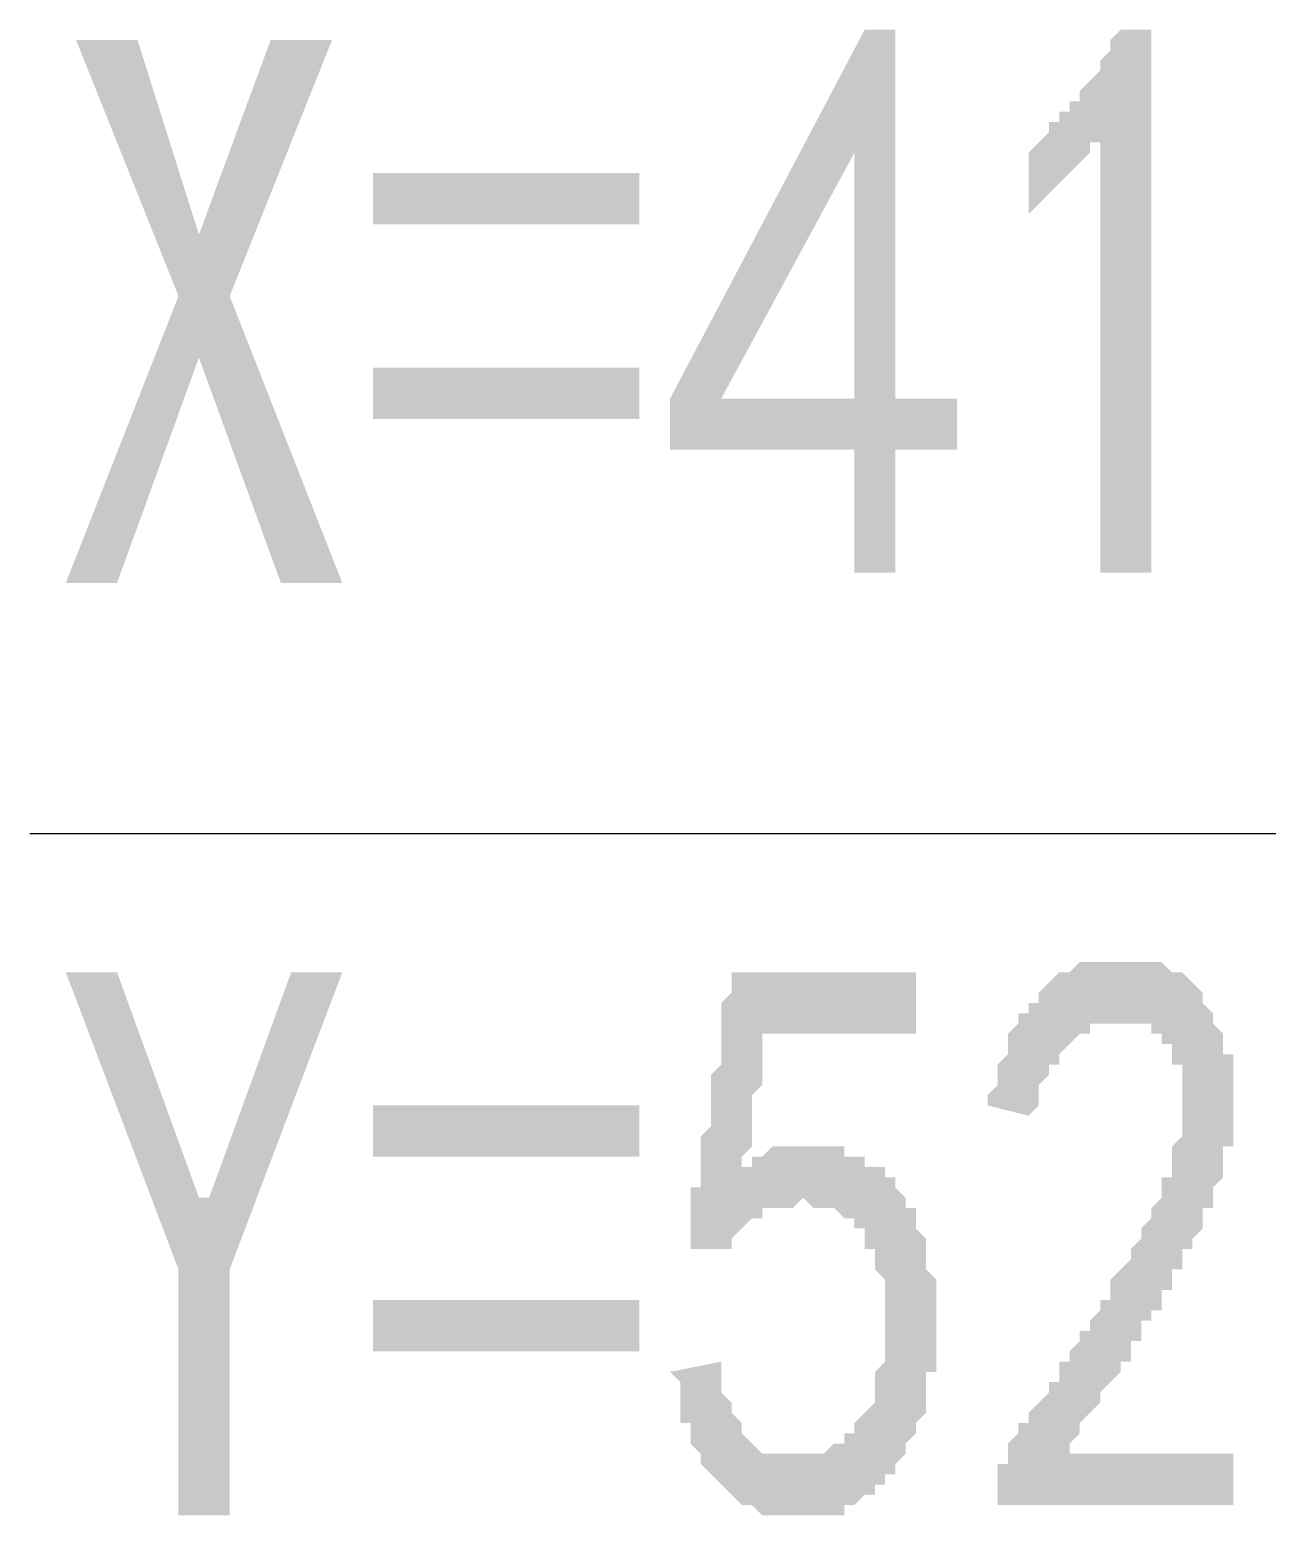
# Model space of a CAD drawing. Header units: millimetres. Extents: x 6156 to 7119, y 3162 to 3647.
# Drawn here: x 6893.94 to 6901.61, y 3495.02 to 3504.23 of the extents above; entities that cross this region are included whole.
import ezdxf

# ---------------------------------------------------------------- set-up
doc = ezdxf.new("R2010")
doc.units = ezdxf.units.MM
doc.layers.add('图层1', color=7, linetype='Continuous')

msp = doc.modelspace()

# ---------------------------------------------------------------- hatches: boundary and pattern name
at = {"layer": '图层1', "transparency": 33554559}
h = msp.add_hatch(color=256, dxfattribs=at)
h.paths.add_polyline_path([(6899.0487, 3501.6223), (6897.9058, 3501.6223), (6897.9058, 3501.9398), (6899.1122, 3504.2256), (6899.3027, 3504.2256), (6899.3027, 3501.9398), (6899.6837, 3501.9398), (6899.6837, 3501.6223), (6899.3027, 3501.6223), (6899.3027, 3500.8603), (6899.0487, 3500.8603)], flags=0)
h.paths.add_polyline_path([(6899.0487, 3501.9398), (6899.0487, 3503.4637), (6898.2233, 3501.9398)], flags=0)
for points in [[(6900.5726, 3503.5908), (6900.5726, 3503.5273), (6900.5091, 3503.5273), (6900.5091, 3503.4638), (6900.5091, 3503.4638), (6900.4456, 3503.4003), (6900.4456, 3503.4003), (6900.3821, 3503.3368), (6900.3821, 3503.3368), (6900.3186, 3503.2733), (6900.3186, 3503.2733), (6900.2551, 3503.2098), (6900.2551, 3503.2098), (6900.1917, 3503.1463), (6900.1917, 3503.1463), (6900.1282, 3503.0828), (6900.1282, 3503.0828), (6900.1282, 3503.0828), (6900.1282, 3503.4638), (6900.1282, 3503.4638), (6900.1917, 3503.5273), (6900.1917, 3503.5273), (6900.2551, 3503.5908), (6900.2551, 3503.5908), (6900.2551, 3503.6543), (6900.3186, 3503.6543), (6900.3186, 3503.7178), (6900.3821, 3503.7178), (6900.3821, 3503.7813), (6900.4456, 3503.7813), (6900.4456, 3503.8448), (6900.4456, 3503.8448), (6900.5091, 3503.9083), (6900.5091, 3503.9083), (6900.5726, 3503.9717), (6900.5726, 3504.0352), (6900.5726, 3504.0352), (6900.6361, 3504.0987), (6900.6361, 3504.0987), (6900.6361, 3504.1622), (6900.6996, 3504.2257), (6900.6996, 3504.2257), (6900.8901, 3504.2257), (6900.8901, 3500.8604), (6900.5726, 3500.8604)], [(6895.8738, 3500.7968), (6895.4928, 3500.7968), (6894.9848, 3502.1937), (6894.4769, 3500.7968), (6894.1594, 3500.7968), (6894.8579, 3502.5747), (6894.2229, 3504.1621), (6894.6039, 3504.1621), (6894.9848, 3502.9557), (6895.4293, 3504.1621), (6895.8103, 3504.1621), (6895.1753, 3502.5747)], [(6895.8738, 3498.3839), (6895.1753, 3496.5425), (6895.1753, 3495.0186), (6894.8579, 3495.0186), (6894.8579, 3496.5425), (6894.1594, 3498.3839), (6894.4769, 3498.3839), (6894.9848, 3496.987), (6895.0483, 3496.987), (6895.5563, 3498.3839)], [(6898.2232, 3495.9709), (6898.2232, 3495.9075), (6898.2232, 3495.844), (6898.2232, 3495.7805), (6898.2232, 3495.7805), (6898.2867, 3495.717), (6898.2867, 3495.6535), (6898.2867, 3495.6535), (6898.3502, 3495.59), (6898.3502, 3495.5265), (6898.3502, 3495.5265), (6898.4137, 3495.463), (6898.4137, 3495.463), (6898.4137, 3495.463), (6898.4772, 3495.3995), (6898.4772, 3495.3995), (6898.5407, 3495.3995), (6898.5407, 3495.3995), (6898.6042, 3495.3995), (6898.6042, 3495.3995), (6898.6677, 3495.3995), (6898.7312, 3495.3995), (6898.7312, 3495.3995), (6898.7947, 3495.3995), (6898.7947, 3495.3995), (6898.8582, 3495.3995), (6898.8582, 3495.3995), (6898.9217, 3495.463), (6898.9217, 3495.463), (6898.9852, 3495.463), (6898.9852, 3495.5265), (6899.0487, 3495.5265), (6899.0487, 3495.59), (6899.0487, 3495.59), (6899.1122, 3495.6535), (6899.1122, 3495.6535), (6899.1756, 3495.717), (6899.1756, 3495.7805), (6899.1756, 3495.7805), (6899.1756, 3495.7805), (6899.1756, 3495.844), (6899.1756, 3495.9075), (6899.2391, 3495.9709), (6899.2391, 3495.9709), (6899.2391, 3496.0344), (6899.2391, 3496.0979), (6899.2391, 3496.1614), (6899.2391, 3496.1614), (6899.2391, 3496.2249), (6899.2391, 3496.2884), (6899.2391, 3496.2884), (6899.2391, 3496.3519), (6899.2391, 3496.4154), (6899.2391, 3496.4789), (6899.1756, 3496.5424), (6899.1756, 3496.5424), (6899.1756, 3496.6059), (6899.1756, 3496.6694), (6899.1122, 3496.6694), (6899.1122, 3496.6694), (6899.1122, 3496.7329), (6899.1122, 3496.7964), (6899.0487, 3496.7964), (6899.0487, 3496.8599), (6898.9852, 3496.8599), (6898.9852, 3496.8599), (6898.9217, 3496.9234), (6898.9217, 3496.9234), (6898.8582, 3496.9234), (6898.8582, 3496.9234), (6898.7947, 3496.9234), (6898.7947, 3496.9234), (6898.7312, 3496.9869), (6898.7312, 3496.9869), (6898.6677, 3496.9234), (6898.6042, 3496.9234), (6898.6042, 3496.9234), (6898.5407, 3496.9234), (6898.5407, 3496.9234), (6898.4772, 3496.9234), (6898.4772, 3496.8599), (6898.4137, 3496.8599), (6898.4137, 3496.8599), (6898.3502, 3496.7964), (6898.3502, 3496.7964), (6898.2867, 3496.7329), (6898.2867, 3496.7329), (6898.2867, 3496.6694), (6898.2232, 3496.6694), (6898.0327, 3496.6694), (6898.0327, 3496.6694), (6898.0327, 3496.7329), (6898.0327, 3496.7329), (6898.0327, 3496.7329), (6898.0327, 3496.7329), (6898.0327, 3496.7964), (6898.0327, 3496.7964), (6898.0327, 3496.7964), (6898.0327, 3496.8599), (6898.0327, 3496.8599), (6898.0327, 3496.9234), (6898.0327, 3496.9234), (6898.0327, 3496.9869), (6898.0327, 3497.0504), (6898.0962, 3497.0504), (6898.0962, 3497.1139), (6898.0962, 3497.1774), (6898.0962, 3497.2409), (6898.0962, 3497.2409), (6898.0962, 3497.3044), (6898.0962, 3497.3679), (6898.1597, 3497.4314), (6898.1597, 3497.4949), (6898.1597, 3497.5583), (6898.1597, 3497.6218), (6898.1597, 3497.6853), (6898.1597, 3497.7488), (6898.2232, 3497.8123), (6898.2232, 3497.9393), (6898.2232, 3498.0028), (6898.2232, 3498.0663), (6898.2232, 3498.1933), (6898.2867, 3498.2568), (6898.2867, 3498.3203), (6898.2867, 3498.3838), (6899.4296, 3498.3838), (6899.4296, 3498.0028), (6898.4772, 3498.0028), (6898.4772, 3497.9393), (6898.4772, 3497.9393), (6898.4772, 3497.8758), (6898.4772, 3497.8123), (6898.4772, 3497.7488), (6898.4772, 3497.6853), (6898.4137, 3497.6218), (6898.4137, 3497.5583), (6898.4137, 3497.5583), (6898.4137, 3497.4949), (6898.4137, 3497.4314), (6898.4137, 3497.3679), (6898.4137, 3497.3679), (6898.4137, 3497.3044), (6898.3502, 3497.2409), (6898.3502, 3497.2409), (6898.3502, 3497.1774), (6898.3502, 3497.1774), (6898.4137, 3497.1774), (6898.4137, 3497.2409), (6898.4772, 3497.2409), (6898.4772, 3497.2409), (6898.5407, 3497.3044), (6898.6042, 3497.3044), (6898.6042, 3497.3044), (6898.6677, 3497.3044), (6898.6677, 3497.3044), (6898.7312, 3497.3044), (6898.7312, 3497.3044), (6898.7947, 3497.3044), (6898.7947, 3497.3044), (6898.8582, 3497.3044), (6898.8582, 3497.3044), (6898.9217, 3497.3044), (6898.9852, 3497.3044), (6898.9852, 3497.2409), (6899.0487, 3497.2409), (6899.0487, 3497.2409), (6899.1122, 3497.2409), (6899.1122, 3497.1774), (6899.1122, 3497.1774), (6899.1756, 3497.1774), (6899.2391, 3497.1774), (6899.2391, 3497.1139), (6899.3026, 3497.1139), (6899.3026, 3497.0504), (6899.3026, 3497.0504), (6899.3661, 3496.9869), (6899.3661, 3496.9869), (6899.3661, 3496.9234), (6899.4296, 3496.9234), (6899.4296, 3496.8599), (6899.4296, 3496.7964), (6899.4296, 3496.7964), (6899.4931, 3496.7329), (6899.4931, 3496.6694), (6899.4931, 3496.6059), (6899.4931, 3496.6059), (6899.4931, 3496.5424), (6899.4931, 3496.5424), (6899.5566, 3496.4789), (6899.5566, 3496.4154), (6899.5566, 3496.4154), (6899.5566, 3496.3519), (6899.5566, 3496.2884), (6899.5566, 3496.2249), (6899.5566, 3496.1614), (6899.5566, 3496.1614), (6899.5566, 3496.0979), (6899.5566, 3496.0979), (6899.5566, 3496.0344), (6899.5566, 3495.9709), (6899.5566, 3495.9075), (6899.4931, 3495.9075), (6899.4931, 3495.844), (6899.4931, 3495.7805), (6899.4931, 3495.717), (6899.4931, 3495.717), (6899.4931, 3495.6535), (6899.4296, 3495.59), (6899.4296, 3495.5265), (6899.4296, 3495.5265), (6899.3661, 3495.463), (6899.3661, 3495.3995), (6899.3661, 3495.3995), (6899.3026, 3495.336), (6899.3026, 3495.336), (6899.3026, 3495.336), (6899.3026, 3495.2725), (6899.2391, 3495.2725), (6899.2391, 3495.209), (6899.1756, 3495.209), (6899.1756, 3495.1455), (6899.1122, 3495.1455), (6899.1122, 3495.1455), (6899.0487, 3495.082), (6899.0487, 3495.082), (6898.9852, 3495.082), (6898.9852, 3495.0185), (6898.9217, 3495.0185), (6898.8582, 3495.0185), (6898.8582, 3495.0185), (6898.7947, 3495.0185), (6898.7947, 3495.0185), (6898.7312, 3495.0185), (6898.6677, 3495.0185), (6898.6677, 3495.0185), (6898.6042, 3495.0185), (6898.6042, 3495.0185), (6898.5407, 3495.0185), (6898.5407, 3495.0185), (6898.4772, 3495.0185), (6898.4772, 3495.0185), (6898.4137, 3495.082), (6898.3502, 3495.082), (6898.3502, 3495.082), (6898.2867, 3495.1455), (6898.2867, 3495.1455), (6898.2232, 3495.209), (6898.2232, 3495.209), (6898.2232, 3495.209), (6898.1597, 3495.2725), (6898.1597, 3495.2725), (6898.1597, 3495.2725), (6898.0962, 3495.336), (6898.0962, 3495.3995), (6898.0962, 3495.3995), (6898.0327, 3495.463), (6898.0327, 3495.463), (6898.0327, 3495.5265), (6898.0327, 3495.59), (6897.9692, 3495.59), (6897.9692, 3495.6535), (6897.9692, 3495.717), (6897.9692, 3495.7805), (6897.9692, 3495.844), (6897.9057, 3495.9075)], [(6899.9376, 3495.1454), (6899.9376, 3495.2089), (6899.9376, 3495.2089), (6899.9376, 3495.2724), (6899.9376, 3495.3359), (6900.0011, 3495.3359), (6900.0011, 3495.3994), (6900.0011, 3495.4629), (6900.0011, 3495.4629), (6900.0646, 3495.5264), (6900.0646, 3495.5899), (6900.1281, 3495.5899), (6900.1281, 3495.6534), (6900.1281, 3495.6534), (6900.1916, 3495.7169), (6900.1916, 3495.7169), (6900.1916, 3495.7169), (6900.2551, 3495.7804), (6900.2551, 3495.7804), (6900.2551, 3495.8439), (6900.3186, 3495.8439), (6900.3186, 3495.9074), (6900.3186, 3495.9709), (6900.3821, 3495.9709), (6900.3821, 3496.0344), (6900.3821, 3496.0344), (6900.4456, 3496.0979), (6900.4456, 3496.1614), (6900.5091, 3496.1614), (6900.5091, 3496.2249), (6900.5726, 3496.2884), (6900.5726, 3496.3519), (6900.6361, 3496.3519), (6900.6361, 3496.4154), (6900.6361, 3496.4789), (6900.6996, 3496.5423), (6900.6996, 3496.5423), (6900.7631, 3496.6058), (6900.7631, 3496.6693), (6900.8266, 3496.7328), (6900.8266, 3496.7328), (6900.8266, 3496.7963), (6900.8901, 3496.8598), (6900.8901, 3496.8598), (6900.8901, 3496.9233), (6900.9536, 3496.9868), (6900.9536, 3496.9868), (6900.9536, 3497.0503), (6900.9536, 3497.0503), (6900.9536, 3497.1138), (6901.0171, 3497.1138), (6901.0171, 3497.1773), (6901.0171, 3497.1773), (6901.0171, 3497.2408), (6901.0171, 3497.3043), (6901.0806, 3497.3678), (6901.0806, 3497.3678), (6901.0806, 3497.4313), (6901.0806, 3497.4948), (6901.0806, 3497.5583), (6901.0806, 3497.5583), (6901.0806, 3497.6218), (6901.0806, 3497.6853), (6901.0806, 3497.6853), (6901.0806, 3497.7488), (6901.0806, 3497.8123), (6901.0171, 3497.8123), (6901.0171, 3497.8758), (6901.0171, 3497.9393), (6900.9536, 3497.9393), (6900.9536, 3498.0028), (6900.9536, 3498.0028), (6900.8901, 3498.0028), (6900.8901, 3498.0663), (6900.8266, 3498.0663), (6900.8266, 3498.0663), (6900.7631, 3498.0663), (6900.7631, 3498.0663), (6900.6996, 3498.0663), (6900.6996, 3498.0663), (6900.6361, 3498.0663), (6900.5726, 3498.0663), (6900.5726, 3498.0663), (6900.5091, 3498.0663), (6900.5091, 3498.0028), (6900.4456, 3498.0028), (6900.4456, 3498.0028), (6900.3821, 3497.9393), (6900.3821, 3497.9393), (6900.3186, 3497.8758), (6900.3186, 3497.8758), (6900.3186, 3497.8123), (6900.2551, 3497.8123), (6900.2551, 3497.7488), (6900.2551, 3497.7488), (6900.1916, 3497.6853), (6900.1916, 3497.6218), (6900.1916, 3497.6218), (6900.1916, 3497.5583), (6900.1281, 3497.4948), (6899.8741, 3497.5583), (6899.8741, 3497.6218), (6899.9376, 3497.6853), (6899.9376, 3497.7488), (6899.9376, 3497.8123), (6899.9376, 3497.8123), (6900.0011, 3497.8758), (6900.0011, 3497.9393), (6900.0011, 3497.9393), (6900.0011, 3498.0028), (6900.0646, 3498.0663), (6900.0646, 3498.0663), (6900.0646, 3498.1297), (6900.1281, 3498.1297), (6900.1281, 3498.1932), (6900.1916, 3498.1932), (6900.1916, 3498.2567), (6900.1916, 3498.2567), (6900.1916, 3498.2567), (6900.2551, 3498.3202), (6900.2551, 3498.3202), (6900.3186, 3498.3837), (6900.3186, 3498.3837), (6900.3821, 3498.3837), (6900.3821, 3498.3837), (6900.4456, 3498.4472), (6900.5091, 3498.4472), (6900.5091, 3498.4472), (6900.5726, 3498.4472), (6900.5726, 3498.4472), (6900.6361, 3498.4472), (6900.6361, 3498.4472), (6900.6996, 3498.4472), (6900.7631, 3498.4472), (6900.7631, 3498.4472), (6900.8266, 3498.4472), (6900.8266, 3498.4472), (6900.8901, 3498.4472), (6900.8901, 3498.4472), (6900.8901, 3498.4472), (6900.9536, 3498.4472), (6900.9536, 3498.4472), (6901.0171, 3498.3837), (6901.0806, 3498.3837), (6901.0806, 3498.3837), (6901.144, 3498.3202), (6901.144, 3498.3202), (6901.144, 3498.3202), (6901.2075, 3498.2567), (6901.2075, 3498.2567), (6901.2075, 3498.1932), (6901.271, 3498.1297), (6901.271, 3498.1297), (6901.271, 3498.0663), (6901.3345, 3498.0028), (6901.3345, 3498.0028), (6901.3345, 3497.9393), (6901.3345, 3497.8758), (6901.398, 3497.8758), (6901.398, 3497.8123), (6901.398, 3497.7488), (6901.398, 3497.7488), (6901.398, 3497.6853), (6901.398, 3497.6218), (6901.398, 3497.5583), (6901.398, 3497.4948), (6901.398, 3497.4948), (6901.398, 3497.4313), (6901.398, 3497.3678), (6901.398, 3497.3678), (6901.398, 3497.3043), (6901.3345, 3497.3043), (6901.3345, 3497.2408), (6901.3345, 3497.1773), (6901.3345, 3497.1138), (6901.3345, 3497.1138), (6901.271, 3497.0503), (6901.271, 3496.9868), (6901.271, 3496.9233), (6901.2075, 3496.9233), (6901.2075, 3496.8598), (6901.2075, 3496.7963), (6901.144, 3496.7328), (6901.144, 3496.7328), (6901.144, 3496.7328), (6901.144, 3496.6693), (6901.144, 3496.6693), (6901.0806, 3496.6693), (6901.0806, 3496.6058), (6901.0806, 3496.6058), (6901.0806, 3496.5423), (6901.0171, 3496.5423), (6901.0171, 3496.4789), (6901.0171, 3496.4789), (6901.0171, 3496.4154), (6900.9536, 3496.4154), (6900.9536, 3496.3519), (6900.9536, 3496.2884), (6900.8901, 3496.2884), (6900.8901, 3496.2249), (6900.8266, 3496.2249), (6900.8266, 3496.1614), (6900.8266, 3496.0979), (6900.7631, 3496.0979), (6900.7631, 3496.0344), (6900.7631, 3495.9709), (6900.6996, 3495.9709), (6900.6996, 3495.9074), (6900.6361, 3495.8439), (6900.6361, 3495.8439), (6900.5726, 3495.7804), (6900.5726, 3495.7169), (6900.5091, 3495.6534), (6900.5091, 3495.6534), (6900.4456, 3495.5899), (6900.4456, 3495.5264), (6900.3821, 3495.4629), (6900.3821, 3495.3994), (6900.3821, 3495.3994), (6901.398, 3495.3994), (6901.398, 3495.0819), (6899.9376, 3495.0819)]]:
    msp.add_hatch(color=256, dxfattribs=at).paths.add_polyline_path(points)

# ---------------------------------------------------------------- linework, layer by layer
at = {"layer": '图层1', "lineweight": -3}
msp.add_line((6893.9355, 3499.2436), (6923.6517, 3499.2436), dxfattribs=at)
at = {"layer": '图层1', "lineweight": -3, "transparency": 33554559}
for points in [[(6897.7152, 3503.0192), (6896.0643, 3503.0192), (6897.7152, 3503.3367), (6896.0643, 3503.3367)], [(6897.7152, 3501.8128), (6896.0643, 3501.8128), (6897.7152, 3502.1303), (6896.0643, 3502.1303)], [(6897.7152, 3497.2409), (6896.0643, 3497.2409), (6897.7152, 3497.5584), (6896.0643, 3497.5584)], [(6897.7152, 3496.0345), (6896.0643, 3496.0345), (6897.7152, 3496.352), (6896.0643, 3496.352)]]:
    msp.add_solid(points, dxfattribs=at)

doc.saveas('drawing.dxf')
